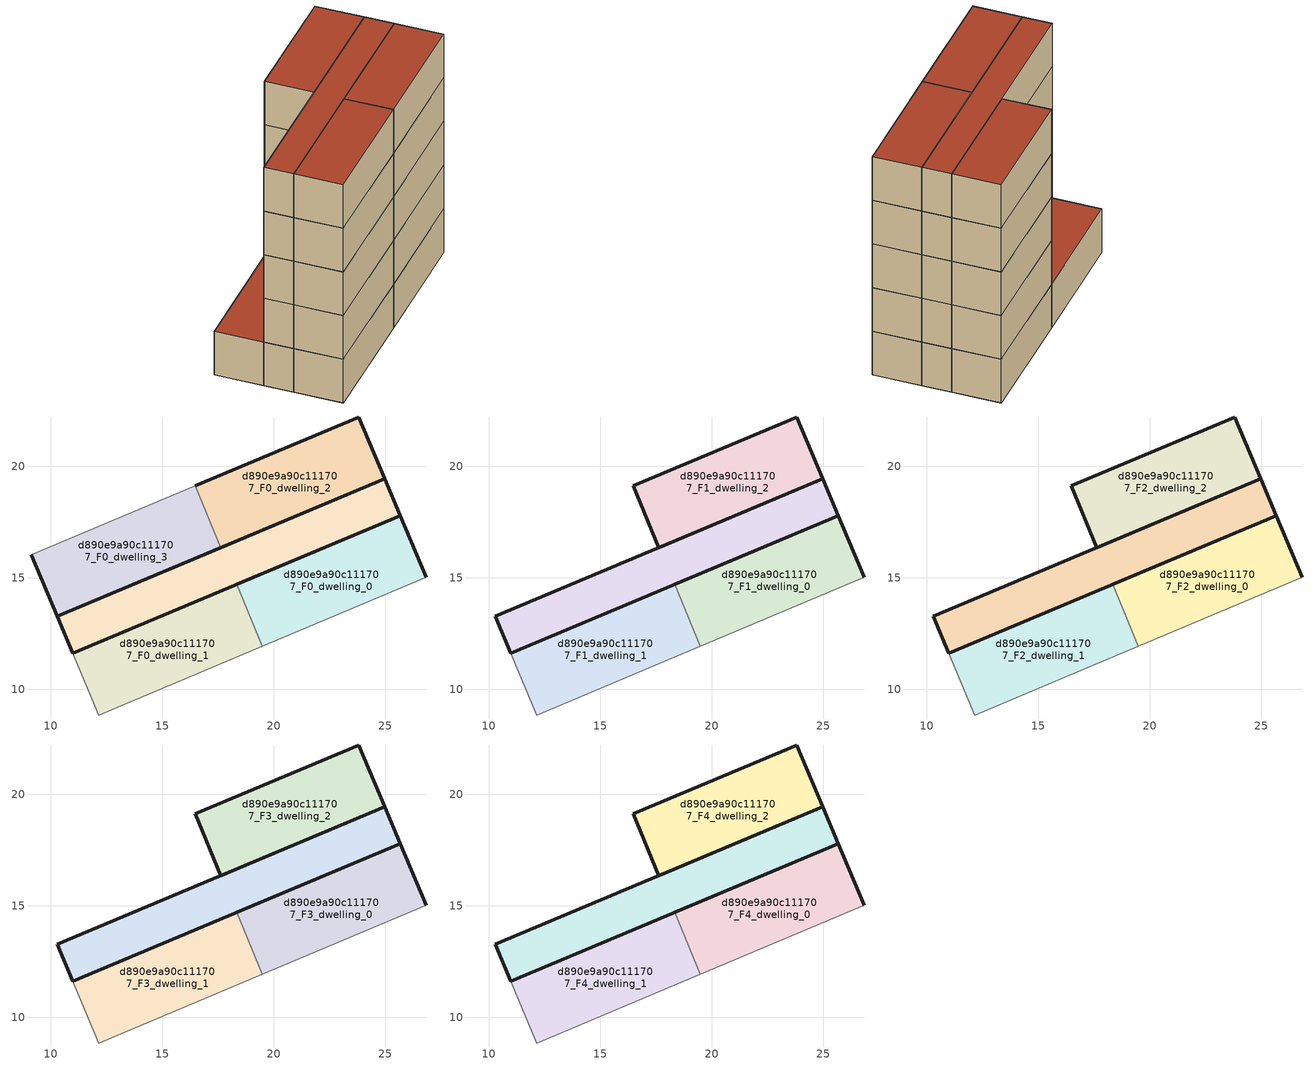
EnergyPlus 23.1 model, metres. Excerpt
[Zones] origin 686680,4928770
d890e9a90c111707_F0_dwelling_0
 floor ground (EU_floor_Construction): 26.84,15.02 25.68,17.78 18.33,14.7 19.49,11.93 z0
 wall outside (EU_wall_Construction): 18.33,14.7 25.68,17.78 26.84,15.02 z0:3
 wall adiabatic (EU_wall_Construction): 26.84,15.02 19.49,11.93 z0:3
 wall to d890e9a90c111707_F0_dwelling_1 (EU_wall_Construction): 19.49,11.93 18.33,14.7 z0:3
d890e9a90c111707_F0_dwelling_1
 floor ground (EU_floor_Construction): 19.49,11.93 18.33,14.7 10.98,11.61 12.14,8.84 z0
 wall adiabatic (EU_wall_Construction): 19.49,11.93 12.14,8.84 10.98,11.61 18.33,14.7 z0:3
d890e9a90c111707_F0_dwelling_2
 floor ground (EU_floor_Construction): 24.98,19.44 23.82,22.21 16.47,19.12 17.63,16.36 z0
 wall outside (EU_wall_Construction): 16.47,19.12 23.82,22.21 24.98,19.44 17.63,16.36 z0:3
 wall to d890e9a90c111707_F0_dwelling_3 (EU_wall_Construction): 17.63,16.36 16.47,19.12 z0:3
d890e9a90c111707_F0_dwelling_3
 floor ground (EU_floor_Construction): 17.63,16.36 16.47,19.12 9.12,16.04 10.29,13.27 z0
 wall outside (EU_wall_Construction): 17.63,16.36 10.29,13.27 9.12,16.04 z0:3
 wall adiabatic (EU_wall_Construction): 9.12,16.04 16.47,19.12 z0:3
 roof outside (EU_roof_Construction): 16.47,19.12 17.63,16.36 10.29,13.27 9.12,16.04 z3
d890e9a90c111707_F0_circulation
 floor ground (EU_floor_Construction): 25.68,17.78 24.98,19.44 10.29,13.27 10.98,11.61 z0
 wall outside (EU_wall_Construction): 24.98,19.44 25.68,17.78 10.98,11.61 10.29,13.27 24.98,19.44 z0:3
d890e9a90c111707_F1_dwelling_0
 floor to d890e9a90c111707_F0_dwelling_0 (EU_floor_Construction): 26.84,15.02 25.68,17.78 18.33,14.7 19.49,11.93 z3
 wall outside (EU_wall_Construction): 18.33,14.7 25.68,17.78 26.84,15.02 z3:6
 wall adiabatic (EU_wall_Construction): 26.84,15.02 19.49,11.93 z3:6
 wall to d890e9a90c111707_F1_dwelling_1 (EU_wall_Construction): 19.49,11.93 18.33,14.7 z3:6
d890e9a90c111707_F1_dwelling_1
 floor to d890e9a90c111707_F0_dwelling_1 (EU_floor_Construction): 19.49,11.93 18.33,14.7 10.98,11.61 12.14,8.84 z3
 wall adiabatic (EU_wall_Construction): 19.49,11.93 12.14,8.84 10.98,11.61 18.33,14.7 z3:6
d890e9a90c111707_F1_dwelling_2
 floor to d890e9a90c111707_F0_dwelling_2 (EU_floor_Construction): 24.98,19.44 23.82,22.21 16.47,19.12 17.63,16.36 z3
 wall outside (EU_wall_Construction): 24.98,19.44 17.63,16.36 16.47,19.12 23.82,22.21 24.98,19.44 z3:6
d890e9a90c111707_F1_circulation
 floor to d890e9a90c111707_F0_circulation (EU_floor_Construction): 25.68,17.78 24.98,19.44 10.29,13.27 10.98,11.61 z3
 wall outside (EU_wall_Construction): 24.98,19.44 25.68,17.78 10.98,11.61 10.29,13.27 24.98,19.44 z3:6
d890e9a90c111707_F2_dwelling_0
 floor to d890e9a90c111707_F1_dwelling_0 (EU_floor_Construction): 26.84,15.02 25.68,17.78 18.33,14.7 19.49,11.93 z6
 wall outside (EU_wall_Construction): 18.33,14.7 25.68,17.78 26.84,15.02 z6:9
 wall adiabatic (EU_wall_Construction): 26.84,15.02 19.49,11.93 z6:9
 wall to d890e9a90c111707_F2_dwelling_1 (EU_wall_Construction): 19.49,11.93 18.33,14.7 z6:9
d890e9a90c111707_F2_dwelling_1
 floor to d890e9a90c111707_F1_dwelling_1 (EU_floor_Construction): 19.49,11.93 18.33,14.7 10.98,11.61 12.14,8.84 z6
 wall adiabatic (EU_wall_Construction): 19.49,11.93 12.14,8.84 10.98,11.61 18.33,14.7 z6:9
d890e9a90c111707_F2_dwelling_2
 floor to d890e9a90c111707_F1_dwelling_2 (EU_floor_Construction): 24.98,19.44 23.82,22.21 16.47,19.12 17.63,16.36 z6
 wall outside (EU_wall_Construction): 24.98,19.44 17.63,16.36 16.47,19.12 23.82,22.21 24.98,19.44 z6:9
d890e9a90c111707_F2_circulation
 floor to d890e9a90c111707_F1_circulation (EU_floor_Construction): 25.68,17.78 24.98,19.44 10.29,13.27 10.98,11.61 z6
 wall outside (EU_wall_Construction): 24.98,19.44 25.68,17.78 10.98,11.61 10.29,13.27 24.98,19.44 z6:9
d890e9a90c111707_F3_dwelling_0
 floor to d890e9a90c111707_F2_dwelling_0 (EU_floor_Construction): 26.84,15.02 25.68,17.78 18.33,14.7 19.49,11.93 z9
 wall outside (EU_wall_Construction): 18.33,14.7 25.68,17.78 26.84,15.02 z9:12
 wall adiabatic (EU_wall_Construction): 26.84,15.02 19.49,11.93 z9:12
 wall to d890e9a90c111707_F3_dwelling_1 (EU_wall_Construction): 19.49,11.93 18.33,14.7 z9:12
d890e9a90c111707_F3_dwelling_1
 floor to d890e9a90c111707_F2_dwelling_1 (EU_floor_Construction): 19.49,11.93 18.33,14.7 10.98,11.61 12.14,8.84 z9
 wall adiabatic (EU_wall_Construction): 19.49,11.93 12.14,8.84 10.98,11.61 18.33,14.7 z9:12
d890e9a90c111707_F3_dwelling_2
 floor to d890e9a90c111707_F2_dwelling_2 (EU_floor_Construction): 24.98,19.44 23.82,22.21 16.47,19.12 17.63,16.36 z9
 wall outside (EU_wall_Construction): 24.98,19.44 17.63,16.36 16.47,19.12 23.82,22.21 24.98,19.44 z9:12
d890e9a90c111707_F3_circulation
 floor to d890e9a90c111707_F2_circulation (EU_floor_Construction): 25.68,17.78 24.98,19.44 10.29,13.27 10.98,11.61 z9
 wall outside (EU_wall_Construction): 24.98,19.44 25.68,17.78 10.98,11.61 10.29,13.27 24.98,19.44 z9:12
d890e9a90c111707_F4_dwelling_0
 floor to d890e9a90c111707_F3_dwelling_0 (EU_floor_Construction): 26.84,15.02 25.68,17.78 18.33,14.7 19.49,11.93 z12
 wall outside (EU_wall_Construction): 18.33,14.7 25.68,17.78 26.84,15.02 z12:15
 wall adiabatic (EU_wall_Construction): 26.84,15.02 19.49,11.93 z12:15
 wall to d890e9a90c111707_F4_dwelling_1 (EU_wall_Construction): 19.49,11.93 18.33,14.7 z12:15
 roof outside (EU_roof_Construction): 25.68,17.78 26.84,15.02 19.49,11.93 18.33,14.7 z15
d890e9a90c111707_F4_dwelling_1
 floor to d890e9a90c111707_F3_dwelling_1 (EU_floor_Construction): 19.49,11.93 18.33,14.7 10.98,11.61 12.14,8.84 z12
 wall adiabatic (EU_wall_Construction): 19.49,11.93 12.14,8.84 10.98,11.61 18.33,14.7 z12:15
 roof outside (EU_roof_Construction): 18.33,14.7 19.49,11.93 12.14,8.84 10.98,11.61 z15
d890e9a90c111707_F4_dwelling_2
 floor to d890e9a90c111707_F3_dwelling_2 (EU_floor_Construction): 24.98,19.44 23.82,22.21 16.47,19.12 17.63,16.36 z12
 wall outside (EU_wall_Construction): 24.98,19.44 17.63,16.36 16.47,19.12 23.82,22.21 24.98,19.44 z12:15
 roof outside (EU_roof_Construction): 23.82,22.21 24.98,19.44 17.63,16.36 16.47,19.12 z15
d890e9a90c111707_F4_circulation
 floor to d890e9a90c111707_F3_circulation (EU_floor_Construction): 25.68,17.78 24.98,19.44 10.29,13.27 10.98,11.61 z12
 wall outside (EU_wall_Construction): 24.98,19.44 25.68,17.78 10.98,11.61 10.29,13.27 24.98,19.44 z12:15
 roof outside (EU_roof_Construction): 24.98,19.44 25.68,17.78 10.98,11.61 10.29,13.27 z15
[Building]
EU S2 Campaign: North Axis=0; Terrain=City; Solar Distribution=FullExterior
[Site:Location]
Bologna: Latitude=44.5; Longitude=11.25; Time Zone=1; Elevation=37
[SizingPeriod:WeatherFileDays]
AnnualSizingPeriod: Begin Month=1; Begin Day of Month=1; End Month=12; End Day of Month=31; Day of Week for Start Day=Monday; Use Weather File Daylight Saving Period=No; Use Weather File Rain and Snow Indicators=No
[MATERIAL]
EU_InternalMass_Material: Roughness=MediumRough; Thickness=0.1; Conductivity=1; Density=1800; Specific Heat=900; Thermal Absorptance=0.9; Solar Absorptance=0.7; Visible Absorptance=0.7
[MATERIAL:NOMASS] Roughness=MediumRough; Thermal Absorptance=0.9; Solar Absorptance=0.7; Visible Absorptance=0.7
Name | Thermal Resistance
EU_wall_NoMass | 0.905828
EU_roof_NoMass | 0.37593
EU_floor_NoMass | 0.67114
[CONSTRUCTION]
EU_wall_Construction: EU_wall_NoMass
EU_roof_Construction: EU_roof_NoMass
EU_floor_Construction: EU_floor_NoMass
EU_InternalMass_Construction: EU_InternalMass_Material
[ZONE] Type=1; Multiplier=1; Ceiling Height=autocalculate; Floor Area=autocalculate; Part of Total Floor Area=Yes
Name | Volume
d890e9a90c111707_F0_dwelling_0; d890e9a90c111707_F1_dwelling_0; d890e9a90c111707_F2_dwelling_0; d890e9a90c111707_F3_dwelling_0; d890e9a90c111707_F4_dwelling_0; d890e9a90c111707_F0_dwelling_3 | 71.7415
d890e9a90c111707_F0_dwelling_1; d890e9a90c111707_F1_dwelling_1; d890e9a90c111707_F2_dwelling_1; d890e9a90c111707_F3_dwelling_1; d890e9a90c111707_F4_dwelling_1 | 71.7532
d890e9a90c111707_F0_dwelling_2; d890e9a90c111707_F1_dwelling_2; d890e9a90c111707_F2_dwelling_2; d890e9a90c111707_F3_dwelling_2; d890e9a90c111707_F4_dwelling_2 | 71.7539
d890e9a90c111707_F0_circulation; d890e9a90c111707_F1_circulation; d890e9a90c111707_F2_circulation; d890e9a90c111707_F3_circulation; d890e9a90c111707_F4_circulation | 86.0889
[INTERNALMASS] Construction=EU_InternalMass_Construction
Name | Zone or ZoneList | Surface Area
d890e9a90c111707_F0_dwelling_0_EU_InternalMass | d890e9a90c111707_F0_dwelling_0 | 23.9142
d890e9a90c111707_F0_dwelling_1_EU_InternalMass | d890e9a90c111707_F0_dwelling_1 | 23.9142
d890e9a90c111707_F0_dwelling_2_EU_InternalMass | d890e9a90c111707_F0_dwelling_2 | 23.9142
d890e9a90c111707_F0_dwelling_3_EU_InternalMass | d890e9a90c111707_F0_dwelling_3 | 23.9142
d890e9a90c111707_F1_dwelling_0_EU_InternalMass | d890e9a90c111707_F1_dwelling_0 | 23.9142
d890e9a90c111707_F1_dwelling_1_EU_InternalMass | d890e9a90c111707_F1_dwelling_1 | 23.9142
d890e9a90c111707_F1_dwelling_2_EU_InternalMass | d890e9a90c111707_F1_dwelling_2 | 47.8283
d890e9a90c111707_F2_dwelling_0_EU_InternalMass | d890e9a90c111707_F2_dwelling_0 | 23.9142
d890e9a90c111707_F2_dwelling_1_EU_InternalMass | d890e9a90c111707_F2_dwelling_1 | 23.9142
d890e9a90c111707_F2_dwelling_2_EU_InternalMass | d890e9a90c111707_F2_dwelling_2 | 47.8283
d890e9a90c111707_F3_dwelling_0_EU_InternalMass | d890e9a90c111707_F3_dwelling_0 | 23.9142
d890e9a90c111707_F3_dwelling_1_EU_InternalMass | d890e9a90c111707_F3_dwelling_1 | 23.9142
d890e9a90c111707_F3_dwelling_2_EU_InternalMass | d890e9a90c111707_F3_dwelling_2 | 47.8283
d890e9a90c111707_F4_dwelling_0_EU_InternalMass | d890e9a90c111707_F4_dwelling_0 | 23.9142
d890e9a90c111707_F4_dwelling_1_EU_InternalMass | d890e9a90c111707_F4_dwelling_1 | 23.9142
d890e9a90c111707_F4_dwelling_2_EU_InternalMass | d890e9a90c111707_F4_dwelling_2 | 47.8283
[OTHEREQUIPMENT] Fuel Type=Electricity; Design Level Calculation Method=Watts/Area; Power per Zone Floor Area=1; Fraction Latent=0; Fraction Radiant=0; Fraction Lost=0; Carbon Dioxide Generation Rate=0; EndUse Subcategory=EU_Step8_InternalGains
Name | Zone or ZoneList or Space or SpaceList | Schedule
EU_Step8_InternalGain_d890e9a90c111707_F0_dwelling_0_f000 | d890e9a90c111707_F0_dwelling_0 | EU_Step8_GainSchedule_d890e9a90c111707_F0_dwelling_0_f000
EU_Step8_InternalGain_d890e9a90c111707_F0_dwelling_1_f000 | d890e9a90c111707_F0_dwelling_1 | EU_Step8_GainSchedule_d890e9a90c111707_F0_dwelling_1_f000
EU_Step8_InternalGain_d890e9a90c111707_F0_dwelling_2_f000 | d890e9a90c111707_F0_dwelling_2 | EU_Step8_GainSchedule_d890e9a90c111707_F0_dwelling_2_f000
EU_Step8_InternalGain_d890e9a90c111707_F0_dwelling_3_f000 | d890e9a90c111707_F0_dwelling_3 | EU_Step8_GainSchedule_d890e9a90c111707_F0_dwelling_3_f000
EU_Step8_InternalGain_d890e9a90c111707_F1_dwelling_0_f000 | d890e9a90c111707_F1_dwelling_0 | EU_Step8_GainSchedule_d890e9a90c111707_F1_dwelling_0_f000
EU_Step8_InternalGain_d890e9a90c111707_F1_dwelling_1_f000 | d890e9a90c111707_F1_dwelling_1 | EU_Step8_GainSchedule_d890e9a90c111707_F1_dwelling_1_f000
EU_Step8_InternalGain_d890e9a90c111707_F1_dwelling_2_f000 | d890e9a90c111707_F1_dwelling_2 | EU_Step8_GainSchedule_d890e9a90c111707_F1_dwelling_2_f000
EU_Step8_InternalGain_d890e9a90c111707_F2_dwelling_0_f000 | d890e9a90c111707_F2_dwelling_0 | EU_Step8_GainSchedule_d890e9a90c111707_F2_dwelling_0_f000
EU_Step8_InternalGain_d890e9a90c111707_F2_dwelling_1_f000 | d890e9a90c111707_F2_dwelling_1 | EU_Step8_GainSchedule_d890e9a90c111707_F2_dwelling_1_f000
EU_Step8_InternalGain_d890e9a90c111707_F2_dwelling_2_f000 | d890e9a90c111707_F2_dwelling_2 | EU_Step8_GainSchedule_d890e9a90c111707_F2_dwelling_2_f000
EU_Step8_InternalGain_d890e9a90c111707_F3_dwelling_0_f000 | d890e9a90c111707_F3_dwelling_0 | EU_Step8_GainSchedule_d890e9a90c111707_F3_dwelling_0_f000
EU_Step8_InternalGain_d890e9a90c111707_F3_dwelling_1_f000 | d890e9a90c111707_F3_dwelling_1 | EU_Step8_GainSchedule_d890e9a90c111707_F3_dwelling_1_f000
EU_Step8_InternalGain_d890e9a90c111707_F3_dwelling_2_f000 | d890e9a90c111707_F3_dwelling_2 | EU_Step8_GainSchedule_d890e9a90c111707_F3_dwelling_2_f000
EU_Step8_InternalGain_d890e9a90c111707_F4_dwelling_0_f000 | d890e9a90c111707_F4_dwelling_0 | EU_Step8_GainSchedule_d890e9a90c111707_F4_dwelling_0_f000
EU_Step8_InternalGain_d890e9a90c111707_F4_dwelling_1_f000 | d890e9a90c111707_F4_dwelling_1 | EU_Step8_GainSchedule_d890e9a90c111707_F4_dwelling_1_f000
EU_Step8_InternalGain_d890e9a90c111707_F4_dwelling_2_f000 | d890e9a90c111707_F4_dwelling_2 | EU_Step8_GainSchedule_d890e9a90c111707_F4_dwelling_2_f000
[ZONEINFILTRATION:DESIGNFLOWRATE] Schedule=EU_AlwaysOn; Design Flow Rate Calculation Method=Flow/Area; Flow Rate per Floor Area=0.0005; Constant Term Coefficient=1; Temperature Term Coefficient=0; Velocity Term Coefficient=0; Velocity Squared Term Coefficient=0
Name | Zone or ZoneList or Space or SpaceList
EU_Circulation_Infiltration_d890e9a90c111707_F0_circulation | d890e9a90c111707_F0_circulation
EU_Circulation_Infiltration_d890e9a90c111707_F1_circulation | d890e9a90c111707_F1_circulation
EU_Circulation_Infiltration_d890e9a90c111707_F2_circulation | d890e9a90c111707_F2_circulation
EU_Circulation_Infiltration_d890e9a90c111707_F3_circulation | d890e9a90c111707_F3_circulation
EU_Circulation_Infiltration_d890e9a90c111707_F4_circulation | d890e9a90c111707_F4_circulation
[ZONEVENTILATION:DESIGNFLOWRATE] Schedule=EU_AlwaysOn; Design Flow Rate Calculation Method=AirChanges/Hour; Air Changes per Hour=0.73129; Ventilation Type=Natural; Fan Pressure Rise=0; Fan Total Efficiency=1; Constant Term Coefficient=1; Temperature Term Coefficient=0; Velocity Term Coefficient=0; Velocity Squared Term Coefficient=0; Minimum Indoor Temperature=-100; Maximum Indoor Temperature=100; Delta Temperature=-100; Minimum Outdoor Temperature=-100; Maximum Outdoor Temperature=100; Maximum Wind Speed=40
Name | Zone or ZoneList or Space or SpaceList
EU_ConstantAir_d890e9a90c111707_F0_dwelling_0 | d890e9a90c111707_F0_dwelling_0
EU_ConstantAir_d890e9a90c111707_F0_dwelling_1 | d890e9a90c111707_F0_dwelling_1
EU_ConstantAir_d890e9a90c111707_F0_dwelling_2 | d890e9a90c111707_F0_dwelling_2
EU_ConstantAir_d890e9a90c111707_F0_dwelling_3 | d890e9a90c111707_F0_dwelling_3
EU_ConstantAir_d890e9a90c111707_F1_dwelling_0 | d890e9a90c111707_F1_dwelling_0
EU_ConstantAir_d890e9a90c111707_F1_dwelling_1 | d890e9a90c111707_F1_dwelling_1
EU_ConstantAir_d890e9a90c111707_F1_dwelling_2 | d890e9a90c111707_F1_dwelling_2
EU_ConstantAir_d890e9a90c111707_F2_dwelling_0 | d890e9a90c111707_F2_dwelling_0
EU_ConstantAir_d890e9a90c111707_F2_dwelling_1 | d890e9a90c111707_F2_dwelling_1
EU_ConstantAir_d890e9a90c111707_F2_dwelling_2 | d890e9a90c111707_F2_dwelling_2
EU_ConstantAir_d890e9a90c111707_F3_dwelling_0 | d890e9a90c111707_F3_dwelling_0
EU_ConstantAir_d890e9a90c111707_F3_dwelling_1 | d890e9a90c111707_F3_dwelling_1
EU_ConstantAir_d890e9a90c111707_F3_dwelling_2 | d890e9a90c111707_F3_dwelling_2
EU_ConstantAir_d890e9a90c111707_F4_dwelling_0 | d890e9a90c111707_F4_dwelling_0
EU_ConstantAir_d890e9a90c111707_F4_dwelling_1 | d890e9a90c111707_F4_dwelling_1
EU_ConstantAir_d890e9a90c111707_F4_dwelling_2 | d890e9a90c111707_F4_dwelling_2
[HVACTEMPLATE:THERMOSTAT] Constant Heating Setpoint=20; Constant Cooling Setpoint=50
EU_HeatOnly_d890e9a90c111707_F0_dwelling_0; EU_HeatOnly_d890e9a90c111707_F0_dwelling_1; EU_HeatOnly_d890e9a90c111707_F0_dwelling_2; EU_HeatOnly_d890e9a90c111707_F0_dwelling_3; EU_HeatOnly_d890e9a90c111707_F1_dwelling_0; EU_HeatOnly_d890e9a90c111707_F1_dwelling_1; EU_HeatOnly_d890e9a90c111707_F1_dwelling_2; EU_HeatOnly_d890e9a90c111707_F2_dwelling_0; EU_HeatOnly_d890e9a90c111707_F2_dwelling_1; EU_HeatOnly_d890e9a90c111707_F2_dwelling_2; EU_HeatOnly_d890e9a90c111707_F3_dwelling_0; EU_HeatOnly_d890e9a90c111707_F3_dwelling_1; EU_HeatOnly_d890e9a90c111707_F3_dwelling_2; EU_HeatOnly_d890e9a90c111707_F4_dwelling_0; EU_HeatOnly_d890e9a90c111707_F4_dwelling_1; EU_HeatOnly_d890e9a90c111707_F4_dwelling_2
[HVACTEMPLATE:ZONE:IDEALLOADSAIRSYSTEM] System Availability Schedule=EU_AlwaysOn; Maximum Heating Supply Air Temperature=50; Minimum Cooling Supply Air Temperature=13; Maximum Heating Supply Air Humidity Ratio=0.0156; Minimum Cooling Supply Air Humidity Ratio=0.0077; Heating Limit=NoLimit; Cooling Limit=NoLimit; Heating Availability Schedule=EU_AlwaysOn; Cooling Availability Schedule=EU_CoolingOff; Dehumidification Control Type=ConstantSensibleHeatRatio; Cooling Sensible Heat Ratio=0.7; Dehumidification Setpoint=60; Humidification Control Type=None; Humidification Setpoint=30; Outdoor Air Method=None; Outdoor Air Flow Rate per Person=0.00944; Outdoor Air Flow Rate per Zone Floor Area=0; Outdoor Air Flow Rate per Zone=0; Demand Controlled Ventilation Type=None; Outdoor Air Economizer Type=NoEconomizer; Heat Recovery Type=None; Sensible Heat Recovery Effectiveness=0.7; Latent Heat Recovery Effectiveness=0.65
Name | Template Thermostat
d890e9a90c111707_F0_dwelling_0 | EU_HeatOnly_d890e9a90c111707_F0_dwelling_0
d890e9a90c111707_F0_dwelling_1 | EU_HeatOnly_d890e9a90c111707_F0_dwelling_1
d890e9a90c111707_F0_dwelling_2 | EU_HeatOnly_d890e9a90c111707_F0_dwelling_2
d890e9a90c111707_F0_dwelling_3 | EU_HeatOnly_d890e9a90c111707_F0_dwelling_3
d890e9a90c111707_F1_dwelling_0 | EU_HeatOnly_d890e9a90c111707_F1_dwelling_0
d890e9a90c111707_F1_dwelling_1 | EU_HeatOnly_d890e9a90c111707_F1_dwelling_1
d890e9a90c111707_F1_dwelling_2 | EU_HeatOnly_d890e9a90c111707_F1_dwelling_2
d890e9a90c111707_F2_dwelling_0 | EU_HeatOnly_d890e9a90c111707_F2_dwelling_0
d890e9a90c111707_F2_dwelling_1 | EU_HeatOnly_d890e9a90c111707_F2_dwelling_1
d890e9a90c111707_F2_dwelling_2 | EU_HeatOnly_d890e9a90c111707_F2_dwelling_2
d890e9a90c111707_F3_dwelling_0 | EU_HeatOnly_d890e9a90c111707_F3_dwelling_0
d890e9a90c111707_F3_dwelling_1 | EU_HeatOnly_d890e9a90c111707_F3_dwelling_1
d890e9a90c111707_F3_dwelling_2 | EU_HeatOnly_d890e9a90c111707_F3_dwelling_2
d890e9a90c111707_F4_dwelling_0 | EU_HeatOnly_d890e9a90c111707_F4_dwelling_0
d890e9a90c111707_F4_dwelling_1 | EU_HeatOnly_d890e9a90c111707_F4_dwelling_1
d890e9a90c111707_F4_dwelling_2 | EU_HeatOnly_d890e9a90c111707_F4_dwelling_2
[SIZING:ZONE] Zone Cooling Design Supply Air Temperature Input Method=SupplyAirTemperature; Zone Cooling Design Supply Air Temperature=13; Zone Heating Design Supply Air Temperature Input Method=SupplyAirTemperature; Zone Heating Design Supply Air Temperature=50; Zone Cooling Design Supply Air Humidity Ratio=0.008; Zone Heating Design Supply Air Humidity Ratio=0.008; Cooling Design Air Flow Method=DesignDay; Cooling Design Air Flow Rate=0; Cooling Minimum Air Flow per Zone Floor Area=0.000762; Cooling Minimum Air Flow=0; Cooling Minimum Air Flow Fraction=0.2; Heating Design Air Flow Method=DesignDay; Heating Design Air Flow Rate=0; Heating Maximum Air Flow per Zone Floor Area=0.002032; Heating Maximum Air Flow=0.141576; Heating Maximum Air Flow Fraction=0.3; Account for Dedicated Outdoor Air System=No; Dedicated Outdoor Air System Control Strategy=NeutralSupplyAir; Dedicated Outdoor Air Low Setpoint Temperature for Design=autosize; Dedicated Outdoor Air High Setpoint Temperature for Design=autosize; Zone Load Sizing Method=Sensible Load Only No Latent Load; Zone Latent Cooling Design Supply Air Humidity Ratio Input Method=HumidityRatioDifference; Zone Cooling Design Supply Air Humidity Ratio Difference=0.005; Zone Latent Heating Design Supply Air Humidity Ratio Input Method=HumidityRatioDifference; Zone Humidification Design Supply Air Humidity Ratio Difference=0.005
d890e9a90c111707_F0_dwelling_0; d890e9a90c111707_F0_dwelling_1; d890e9a90c111707_F0_dwelling_2; d890e9a90c111707_F0_dwelling_3; d890e9a90c111707_F1_dwelling_0; d890e9a90c111707_F1_dwelling_1; d890e9a90c111707_F1_dwelling_2; d890e9a90c111707_F2_dwelling_0; d890e9a90c111707_F2_dwelling_1; d890e9a90c111707_F2_dwelling_2; d890e9a90c111707_F3_dwelling_0; d890e9a90c111707_F3_dwelling_1; d890e9a90c111707_F3_dwelling_2; d890e9a90c111707_F4_dwelling_0; d890e9a90c111707_F4_dwelling_1; d890e9a90c111707_F4_dwelling_2
[SCHEDULE:CONSTANT]
Name | Hourly Value
EU_AlwaysOn | 1
EU_CoolingOff | 0
[SCHEDULE:FILE] Column Number=1; Rows to Skip at Top=0; Number of Hours of Data=8760; Column Separator=Comma; Interpolate to Timestep=No; Minutes per Item=60; Adjust Schedule for Daylight Savings=Yes
Name | File
EU_Step8_GainSchedule_d890e9a90c111707_F0_dwelling_0_f000 | ../../schedules/d890e9a90c111707/d890e9a90c111707_F0_dwelling_0_f000_gain.csv
EU_Step8_GainSchedule_d890e9a90c111707_F0_dwelling_1_f000 | ../../schedules/d890e9a90c111707/d890e9a90c111707_F0_dwelling_1_f000_gain.csv
EU_Step8_GainSchedule_d890e9a90c111707_F0_dwelling_2_f000 | ../../schedules/d890e9a90c111707/d890e9a90c111707_F0_dwelling_2_f000_gain.csv
EU_Step8_GainSchedule_d890e9a90c111707_F0_dwelling_3_f000 | ../../schedules/d890e9a90c111707/d890e9a90c111707_F0_dwelling_3_f000_gain.csv
EU_Step8_GainSchedule_d890e9a90c111707_F1_dwelling_0_f000 | ../../schedules/d890e9a90c111707/d890e9a90c111707_F1_dwelling_0_f000_gain.csv
EU_Step8_GainSchedule_d890e9a90c111707_F1_dwelling_1_f000 | ../../schedules/d890e9a90c111707/d890e9a90c111707_F1_dwelling_1_f000_gain.csv
EU_Step8_GainSchedule_d890e9a90c111707_F1_dwelling_2_f000 | ../../schedules/d890e9a90c111707/d890e9a90c111707_F1_dwelling_2_f000_gain.csv
EU_Step8_GainSchedule_d890e9a90c111707_F2_dwelling_0_f000 | ../../schedules/d890e9a90c111707/d890e9a90c111707_F2_dwelling_0_f000_gain.csv
EU_Step8_GainSchedule_d890e9a90c111707_F2_dwelling_1_f000 | ../../schedules/d890e9a90c111707/d890e9a90c111707_F2_dwelling_1_f000_gain.csv
EU_Step8_GainSchedule_d890e9a90c111707_F2_dwelling_2_f000 | ../../schedules/d890e9a90c111707/d890e9a90c111707_F2_dwelling_2_f000_gain.csv
EU_Step8_GainSchedule_d890e9a90c111707_F3_dwelling_0_f000 | ../../schedules/d890e9a90c111707/d890e9a90c111707_F3_dwelling_0_f000_gain.csv
EU_Step8_GainSchedule_d890e9a90c111707_F3_dwelling_1_f000 | ../../schedules/d890e9a90c111707/d890e9a90c111707_F3_dwelling_1_f000_gain.csv
EU_Step8_GainSchedule_d890e9a90c111707_F3_dwelling_2_f000 | ../../schedules/d890e9a90c111707/d890e9a90c111707_F3_dwelling_2_f000_gain.csv
EU_Step8_GainSchedule_d890e9a90c111707_F4_dwelling_0_f000 | ../../schedules/d890e9a90c111707/d890e9a90c111707_F4_dwelling_0_f000_gain.csv
EU_Step8_GainSchedule_d890e9a90c111707_F4_dwelling_1_f000 | ../../schedules/d890e9a90c111707/d890e9a90c111707_F4_dwelling_1_f000_gain.csv
EU_Step8_GainSchedule_d890e9a90c111707_F4_dwelling_2_f000 | ../../schedules/d890e9a90c111707/d890e9a90c111707_F4_dwelling_2_f000_gain.csv
